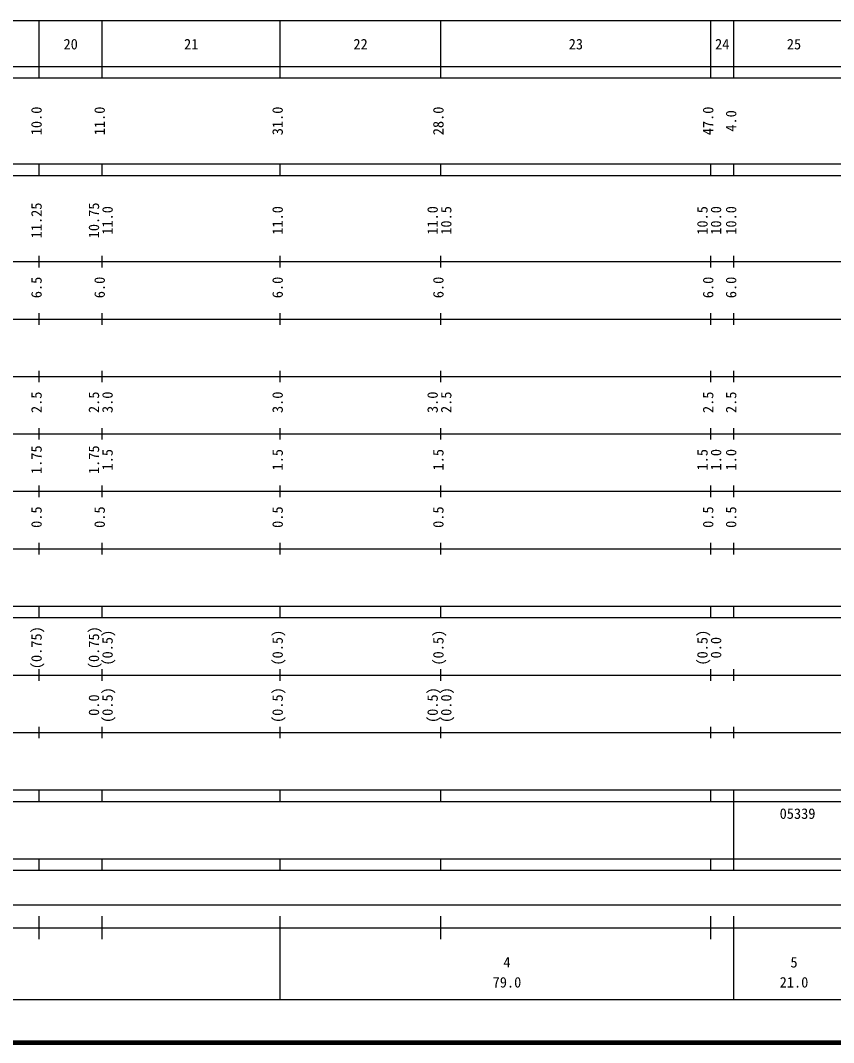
# Model space of a CAD drawing. Units: millimetres on the paper, enlarged 1000 times. Extents: x 40000 to 680000, y 20000 to 380000.
# Drawn here: x 322747 to 464391, y 20000 to 198000 of the extents above; entities that cross this region are included whole.
import ezdxf
from ezdxf.enums import TextEntityAlignment as Align

# ---------------------------------------------------------------- set-up
doc = ezdxf.new("R2010")
doc.units = ezdxf.units.MM
doc.header["$LTSCALE"] = 1000
doc.layers.add('M-TTL', color=2, linetype='Continuous', lineweight=140)
doc.layers.add('M-TTL-BAND', color=7, linetype='Continuous', lineweight=25)
doc.styles.add('ＭＳ ゴシック', font='')
doc.styles.get('ＭＳ ゴシック').set_extended_font_data('MS Gothic')

msp = doc.modelspace()

# ---------------------------------------------------------------- linework, layer by layer
at = {"layer": 'M-TTL'}
msp.add_line((40000, 20000), (680000, 20000), dxfattribs=at)
at = {"layer": 'M-TTL-BAND'}
for p, q in [((68000, 198000), (579000, 198000)), ((326000, 188000), (326000, 198000)), ((337000, 188000), (337000, 198000)), ((368000, 188000), (368000, 198000)), ((396000, 188000), (396000, 198000)), ((443000, 188000), (443000, 198000)), ((447000, 188000), (447000, 198000)), ((40000, 190000), (579000, 190000)), ((40000, 188000), (579000, 188000)), ((40000, 173000), (579000, 173000)), ((326000, 171000), (326000, 173000)), ((337000, 171000), (337000, 173000)), ((368000, 171000), (368000, 173000)), ((396000, 171000), (396000, 173000)), ((443000, 171000), (443000, 173000)), ((447000, 171000), (447000, 173000)), ((40000, 171000), (579000, 171000)), ((326000, 155000), (326000, 157000)), ((337000, 155000), (337000, 157000)), ((368000, 155000), (368000, 157000)), ((396000, 155000), (396000, 157000)), ((443000, 155000), (443000, 157000)), ((447000, 155000), (447000, 157000)), ((40000, 156000), (579000, 156000)), ((46000, 146000), (579000, 146000)), ((326000, 145000), (326000, 147000)), ((337000, 145000), (337000, 147000)), ((368000, 145000), (368000, 147000)), ((396000, 145000), (396000, 147000)), ((443000, 145000), (443000, 147000)), ((447000, 145000), (447000, 147000)), ((52000, 136000), (579000, 136000)), ((326000, 135000), (326000, 137000)), ((337000, 135000), (337000, 137000)), ((368000, 135000), (368000, 137000)), ((396000, 135000), (396000, 137000)), ((443000, 135000), (443000, 137000)), ((447000, 135000), (447000, 137000)), ((326000, 125000), (326000, 127000)), ((337000, 125000), (337000, 127000)), ((368000, 125000), (368000, 127000)), ((396000, 125000), (396000, 127000)), ((443000, 125000), (443000, 127000)), ((447000, 125000), (447000, 127000)), ((46000, 126000), (579000, 126000)), ((52000, 116000), (579000, 116000)), ((326000, 115000), (326000, 117000)), ((337000, 115000), (337000, 117000)), ((368000, 115000), (368000, 117000)), ((396000, 115000), (396000, 117000)), ((443000, 115000), (443000, 117000)), ((447000, 115000), (447000, 117000)), ((326000, 105000), (326000, 107000)), ((337000, 105000), (337000, 107000)), ((368000, 105000), (368000, 107000)), ((396000, 105000), (396000, 107000)), ((443000, 105000), (443000, 107000)), ((447000, 105000), (447000, 107000)), ((46000, 106000), (579000, 106000)), ((40000, 96000), (579000, 96000)), ((326000, 94000), (326000, 96000)), ((337000, 94000), (337000, 96000)), ((368000, 94000), (368000, 96000)), ((396000, 94000), (396000, 96000)), ((443000, 94000), (443000, 96000)), ((447000, 94000), (447000, 96000)), ((40000, 94000), (579000, 94000)), ((49000, 84000), (579000, 84000)), ((326000, 83000), (326000, 85000)), ((337000, 83000), (337000, 85000)), ((368000, 83000), (368000, 85000)), ((396000, 83000), (396000, 85000)), ((443000, 83000), (443000, 85000)), ((447000, 83000), (447000, 85000)), ((326000, 73000), (326000, 75000)), ((337000, 73000), (337000, 75000)), ((368000, 73000), (368000, 75000)), ((396000, 73000), (396000, 75000)), ((443000, 73000), (443000, 75000)), ((447000, 73000), (447000, 75000)), ((40000, 74000), (579000, 74000)), ((40000, 64000), (579000, 64000)), ((326000, 62000), (326000, 64000)), ((337000, 62000), (337000, 64000)), ((368000, 62000), (368000, 64000)), ((396000, 62000), (396000, 64000)), ((443000, 62000), (443000, 64000)), ((447000, 62000), (447000, 64000)), ((40000, 62000), (579000, 62000)), ((447000, 52000), (447000, 62000)), ((40000, 52000), (579000, 52000)), ((326000, 50000), (326000, 52000)), ((337000, 50000), (337000, 52000)), ((368000, 50000), (368000, 52000)), ((396000, 50000), (396000, 52000)), ((443000, 50000), (443000, 52000)), ((447000, 50000), (447000, 52000)), ((40000, 50000), (579000, 50000)), ((71000, 44000), (565000, 44000)), ((326000, 38000), (326000, 42000)), ((337000, 38000), (337000, 42000)), ((368000, 27500), (368000, 42000)), ((396000, 38000), (396000, 42000)), ((443000, 38000), (443000, 42000)), ((447000, 27500), (447000, 42000)), ((40000, 40000), (579000, 40000)), ((68000, 27500), (579000, 27500))]:
    msp.add_line(p, q, dxfattribs=at)

# ---------------------------------------------------------------- texts
at = {"layer": 'M-TTL-BAND', "style": 'ＭＳ ゴシック'}
for s, p in [('20', (331500, 192405)), ('21', (352500, 192405)), ('22', (382000, 192405)), ('23', (419500, 192405)), ('24', (445000, 192405)), ('25', (457500, 192405)), ('4', (407500, 32523)), ('5', (457500, 32523)), ('79.0', (407500, 29033)), ('21.0', (457500, 29033))]:
    msp.add_text(s, height=1833, dxfattribs=at).set_placement(p, align=Align.BOTTOM_CENTER)
for s, p in [('10.0', (327000, 180500)), ('11.0', (338000, 180500)), ('31.0', (369000, 180500)), ('28.0', (397000, 180500)), ('47.0', (444000, 180500)), ('4.0', (448000, 180500)), ('11.25', (327000, 163174)), ('10.75', (337000, 163174)), ('11.0', (339370, 163174)), ('11.0', (369000, 163174)), ('11.0', (396000, 163174)), ('10.5', (398370, 163174)), ('10.5', (443000, 163174)), ('10.0', (445370, 163174)), ('10.0', (448000, 163174)), ('6.5', (327000, 151500)), ('6.0', (338000, 151500)), ('6.0', (369000, 151500)), ('6.0', (397000, 151500)), ('6.0', (444000, 151500)), ('6.0', (448000, 151500)), ('2.5', (327000, 131500)), ('2.5', (337000, 131500)), ('3.0', (339370, 131500)), ('3.0', (369000, 131500)), ('3.0', (396000, 131500)), ('2.5', (398370, 131500)), ('2.5', (444000, 131500)), ('2.5', (448000, 131500)), ('1.75', (327000, 121500)), ('1.75', (337000, 121500)), ('1.5', (339370, 121500)), ('1.5', (369000, 121500)), ('1.5', (397000, 121500)), ('1.5', (443000, 121500)), ('1.0', (445370, 121500)), ('1.0', (448000, 121500)), ('0.5', (327000, 111500)), ('0.5', (338000, 111500)), ('0.5', (369000, 111500)), ('0.5', (397000, 111500)), ('0.5', (444000, 111500)), ('0.5', (448000, 111500)), ('(0.75)', (327000, 88764)), ('(0.75)', (337000, 88764)), ('(0.5)', (339370, 88764)), ('(0.5)', (369000, 88764)), ('(0.5)', (397000, 88764)), ('(0.5)', (443000, 88764)), ('0.0', (445370, 88764)), ('0.0', (337000, 78764)), ('(0.5)', (339370, 78764)), ('(0.5)', (369000, 78764)), ('(0.5)', (396000, 78764)), ('(0.0)', (398370, 78764))]:
    msp.add_text(s, height=1833, rotation=90, dxfattribs=at).set_placement(p, align=Align.BOTTOM_CENTER)
msp.add_text('05339', height=1833, dxfattribs=at).set_placement((455000, 58405), align=Align.BOTTOM_LEFT)

doc.saveas('drawing.dxf')
